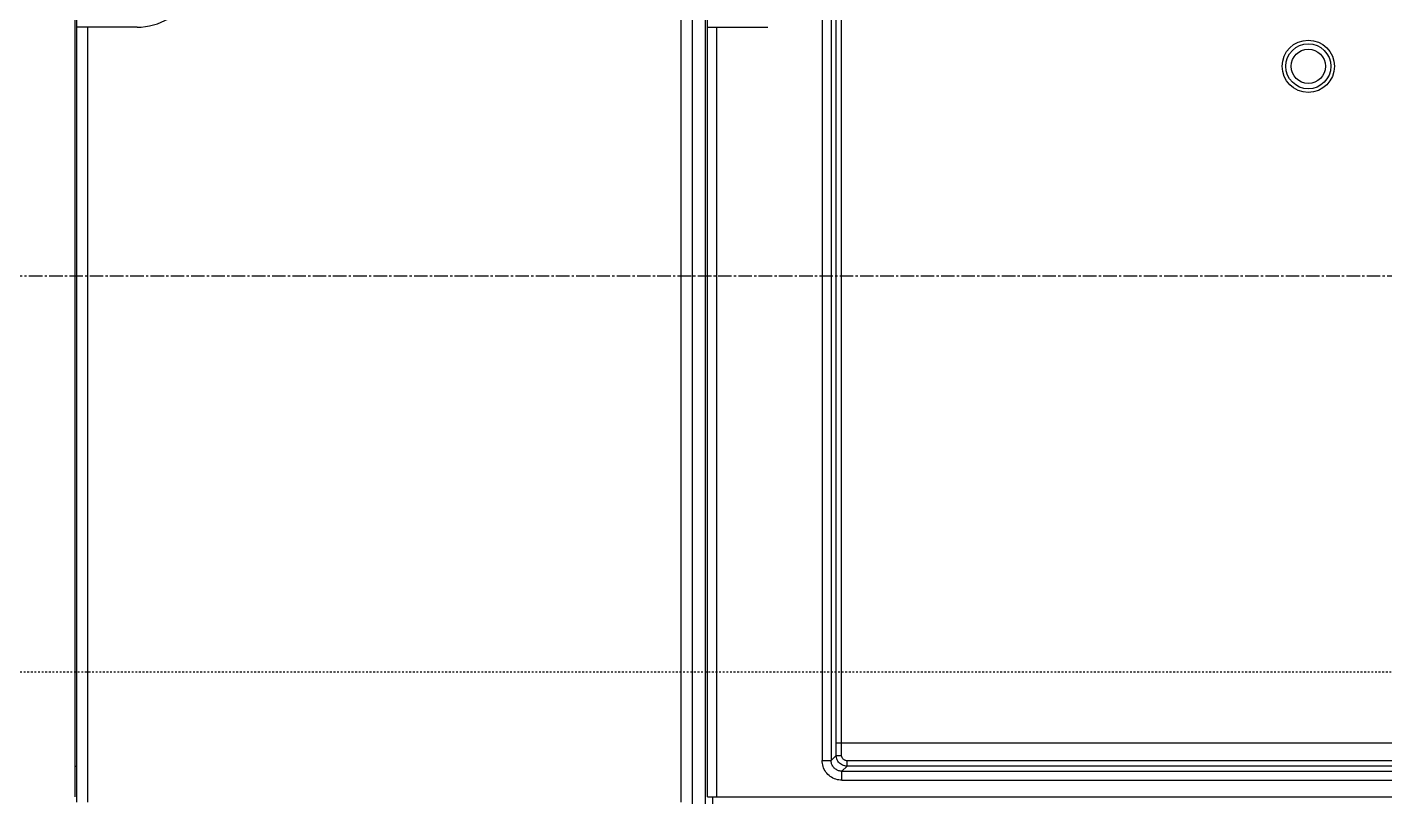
# Model space of a CAD drawing. Extents: x 0 to 557, y 0 to 248.
# Drawn here: x 125.6 to 201, y 83.2 to 125.9 of the extents above; entities that cross this region are included whole.
import ezdxf

# ---------------------------------------------------------------- set-up
doc = ezdxf.new("R2010")
doc.units = 0
doc.linetypes.add('AXES2', pattern=[1.125, 0.75, -0.125, 0.125, -0.125])
doc.linetypes.add('CENTER2', pattern=[1.125, 0.75, -0.125, 0.125, -0.125])
doc.layers.add('AXE', color=80, linetype='AXES2')

# ---------------------------------------------------------------- blocks, each defined once
blk = doc.blocks.new('LV429640ATNSX22A 1')
for p, q in [((-199.7, 81.741), (-199.7, -6.913)), ((-199.6, -7.213), (-199.6, 79.279)), ((-164.6, -6.913), (-164.6, 79.286)), ((-164.7, -7.813), (-164.7, 78.904)), ((-166.05, -7.213), (-166.05, 73.887)), ((-165.45, 74.487), (-165.45, -7.813)), ((-157.457, -3.913), (-157.457, 38.017)), ((-157.157, -3.913), (-157.157, 37.968)), ((-158.229, 37.52), (-158.229, -4.89)), ((-157.729, 37.389), (-157.729, -4.893)), ((-196.25, 35.787), (-199.6, 35.787)), ((-199, 35.787), (-199, -7.213)), ((-164.6, 35.787), (-161.25, 35.787)), ((-164.1, 35.787), (-164.1, -6.913)), ((-157.457, -3.913), (-157.446, -3.913)), ((-157.448, -4.612), (-157.446, -3.913)), ((-157.431, -3.913), (-126.15, -3.913)), ((-157.148, -4.612), (-157.148, -3.913)), ((-199.7, -5.211), (-199.6, -5.211)), ((-158.229, -4.893), (-157.729, -4.893)), ((-157.729, -4.893), (-157.448, -4.612)), ((-157.448, -4.612), (-157.148, -4.612)), ((-157.13, -5.492), (-156.849, -5.211)), ((-156.849, -5.211), (-156.849, -4.912)), ((-119.893, -4.912), (-156.849, -4.912)), ((-119.769, -5.211), (-156.849, -5.211)), ((-157.13, -5.492), (-67.57, -5.492)), ((-157.13, -5.992), (-67.571, -5.992)), ((-164.6, -6.913), (-60.1, -6.913)), ((-164.3, -7.513), (-164.3, -6.913))]:
    blk.add_line(p, q)
at = {"color": 6, "linetype": 'CENTER2', "ltscale": 0.008}
blk.add_line((159.957, 0), (-262.225, 0), dxfattribs=at)
for radius in [1.45, 1.25, 0.95]:
    blk.add_circle((-131.25, 33.617), radius)
blk.add_arc((-196.25, 39.287), 3.5, 269.99996, 90.00011)
for points, knots in [([(-157.13, -5.992), (-157.243, -5.992), (-157.474, -5.956), (-157.786, -5.797), (-158.036, -5.548), (-158.194, -5.235), (-158.229, -5.004), (-158.229, -4.89)], [0, 0, 0, 0, 0.340331, 0.686692, 1.034762, 1.381062, 1.721964, 1.721964, 1.721964, 1.721964]), ([(-157.13, -5.492), (-157.191, -5.492), (-157.317, -5.473), (-157.487, -5.387), (-157.624, -5.251), (-157.71, -5.08), (-157.729, -4.955), (-157.729, -4.893)], [0, 0, 0, 0, 0.1847388, 0.3739134, 0.5640053, 0.7532752, 0.9383184, 0.9383184, 0.9383184, 0.9383184]), ([(-156.849, -5.211), (-156.89, -5.211), (-156.976, -5.202), (-157.102, -5.161), (-157.221, -5.088), (-157.322, -4.988), (-157.396, -4.869), (-157.439, -4.741), (-157.448, -4.654), (-157.448, -4.612)], [0, 0, 0, 0, 0.1231019, 0.2566076, 0.3963678, 0.5384165, 0.6789395, 0.8140074, 0.9393518, 0.9393518, 0.9393518, 0.9393518]), ([(-156.849, -4.912), (-156.869, -4.912), (-156.912, -4.907), (-156.976, -4.886), (-157.035, -4.85), (-157.086, -4.8), (-157.122, -4.74), (-157.144, -4.677), (-157.148, -4.633), (-157.148, -4.612)], [0, 0, 0, 0, 0.0616521, 0.1284203, 0.1982307, 0.2691689, 0.3394093, 0.4070254, 0.4698322, 0.4698322, 0.4698322, 0.4698322]), ([(-157.132, -5.992), (-157.132, -5.93), (-157.131, -5.815), (-157.131, -5.663), (-157.13, -5.558), (-157.131, -5.507), (-157.13, -5.492)], [0, 0, 0, 0, 0.186295, 0.3457612, 0.455436, 0.49953, 0.49953, 0.49953, 0.49953])]:
    blk.add_open_spline(points, degree=3, knots=knots)
at = {"layer": 'AXE'}
blk.add_line((-223.628, 21.987), (-30.253, 21.987), dxfattribs=at)

msp = doc.modelspace()

# ---------------------------------------------------------------- block references
msp.add_blockref('LV429640ATNSX22A 1', (328, 90.121))

doc.saveas('drawing.dxf')
